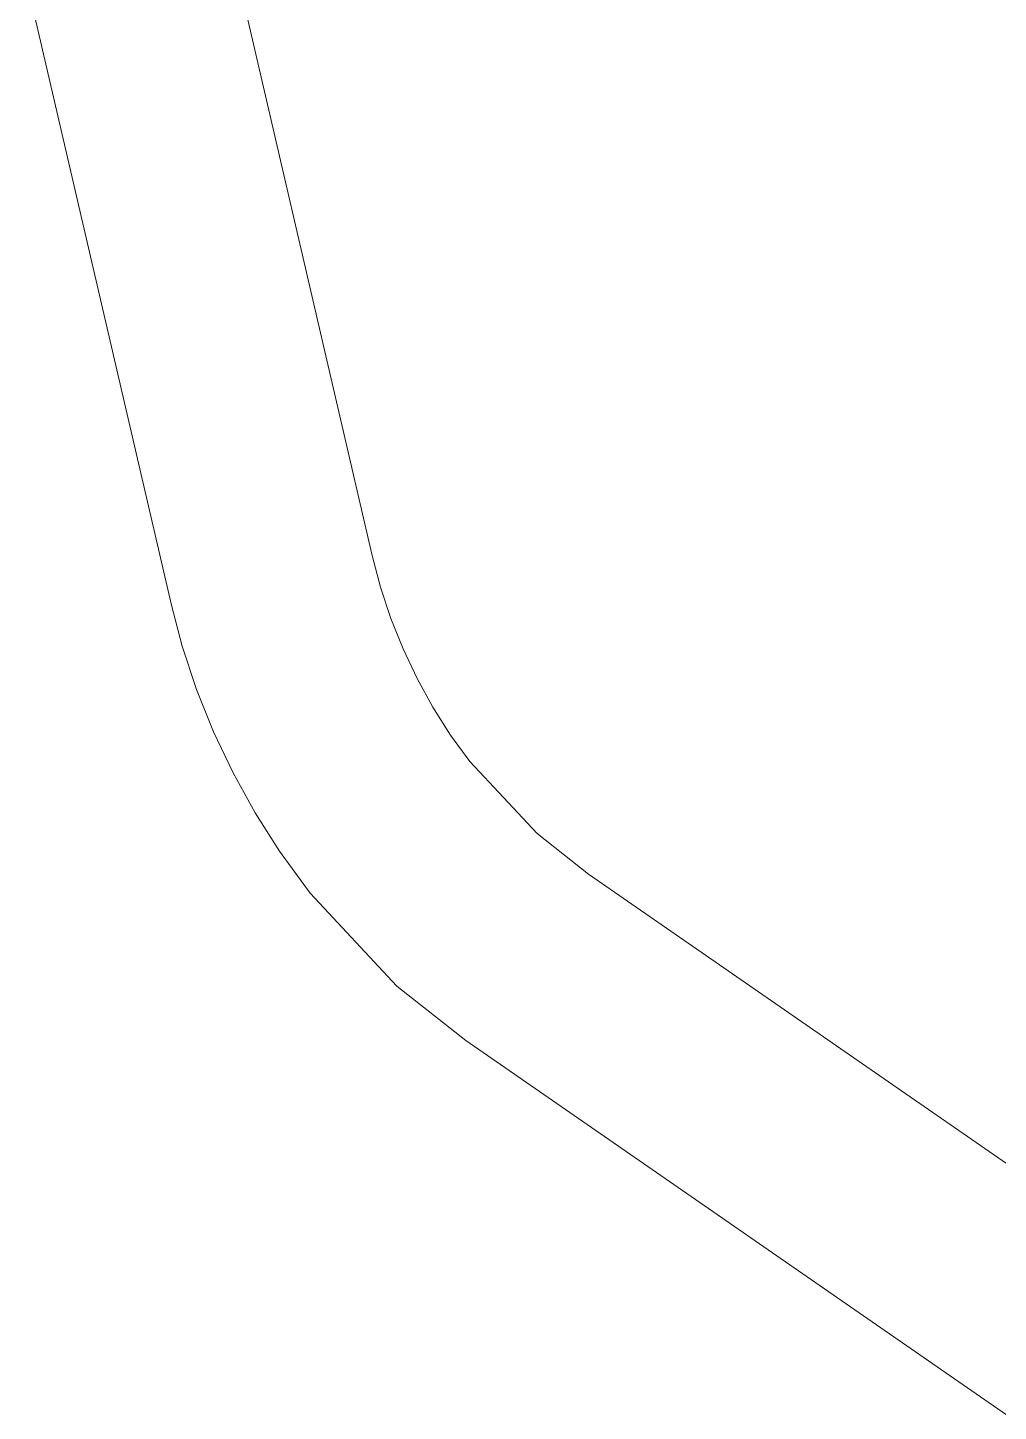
# Model space of a CAD drawing. Header units: inches. Extents: x -827 to 154, y -802 to 207.
# Drawn here: x -112.5074 to -112.2138, y -167.8354 to -167.4169 of the extents above; entities that cross this region are included whole.
import ezdxf

# ---------------------------------------------------------------- set-up
doc = ezdxf.new("R2010")
doc.units = ezdxf.units.IN
doc.header["$MEASUREMENT"] = 0
doc.layers.add('Layer0', color=7, linetype='Continuous', lineweight=9)
doc.layers.add('Shop_Sabre_RC-8_CNC_Router_skp', color=8, linetype='Continuous', lineweight=9)

# ---------------------------------------------------------------- blocks, each defined once
blk = doc.blocks.new('Shop_Sabre_RC-8_CNC_Router_skp_105-402844-Level 1')
at = {"layer": 'Layer0'}
blk.add_line((4.36743, 0.78932), (4.09185, 0.59853), dxfattribs=at)
blk = doc.blocks.new('Shop_Sabre_RC-8_CNC_Router_skp_102-402841-Level 1')
at = {"layer": 'Layer0'}
for p, q in [((4.3352, 4.15185), (4.61078, 3.96106)), ((4.30245, 4.0985), (4.57363, 3.91077)), ((4.30245, 4.0985), (4.57363, 3.91077)), ((4.61078, 3.96106), (4.63168, 3.9446)), ((4.63168, 3.9446), (4.61078, 3.96106)), ((4.61078, 3.96106), (4.63168, 3.9446)), ((4.61078, 3.96106), (4.63168, 3.9446)), ((4.63168, 3.9446), (4.65788, 3.91649)), ((4.65788, 3.91649), (4.63168, 3.9446)), ((4.6671, 3.90378), (4.65788, 3.91649)), ((4.65788, 3.91649), (4.6671, 3.90378)), ((4.57363, 3.91077), (4.58924, 3.89847)), ((4.57363, 3.91077), (4.58924, 3.89847)), ((4.6671, 3.90378), (4.67449, 3.89214)), ((4.67449, 3.89214), (4.6671, 3.90378)), ((4.6671, 3.90378), (4.67449, 3.89214)), ((4.6671, 3.90378), (4.67449, 3.89214)), ((4.58924, 3.89847), (4.60954, 3.87669)), ((4.60954, 3.87669), (4.58924, 3.89847)), ((4.67449, 3.89214), (4.68115, 3.88008)), ((4.68115, 3.88008), (4.67449, 3.89214)), ((4.67449, 3.89214), (4.68115, 3.88008)), ((4.67449, 3.89214), (4.68115, 3.88008)), ((4.68115, 3.88008), (4.68706, 3.86763)), ((4.68706, 3.86763), (4.68115, 3.88008)), ((4.68115, 3.88008), (4.68706, 3.86763)), ((4.68115, 3.88008), (4.68706, 3.86763)), ((4.60954, 3.87669), (4.61537, 3.86864)), ((4.61537, 3.86864), (4.60954, 3.87669)), ((4.61537, 3.86864), (4.6207, 3.86025)), ((4.61537, 3.86864), (4.6207, 3.86025)), ((4.61537, 3.86864), (4.6207, 3.86025)), ((4.61537, 3.86864), (4.6207, 3.86025)), ((4.6207, 3.86025), (4.61537, 3.86864)), ((4.69219, 3.85484), (4.68706, 3.86763)), ((4.68706, 3.86763), (4.69219, 3.85484)), ((4.6207, 3.86025), (4.62551, 3.85155)), ((4.6207, 3.86025), (4.62551, 3.85155)), ((4.6207, 3.86025), (4.62551, 3.85155)), ((4.6207, 3.86025), (4.62551, 3.85155)), ((4.62551, 3.85155), (4.6207, 3.86025)), ((4.69219, 3.85484), (4.69653, 3.84176)), ((4.69653, 3.84176), (4.69219, 3.85484)), ((4.69219, 3.85484), (4.69653, 3.84176)), ((4.69219, 3.85484), (4.69653, 3.84176)), ((4.62551, 3.85155), (4.62977, 3.84257)), ((4.62551, 3.85155), (4.62977, 3.84257)), ((4.62551, 3.85155), (4.62977, 3.84257)), ((4.62551, 3.85155), (4.62977, 3.84257)), ((4.62977, 3.84257), (4.62551, 3.85155)), ((4.62977, 3.84257), (4.63347, 3.83335)), ((4.62977, 3.84257), (4.63347, 3.83335)), ((4.62977, 3.84257), (4.63347, 3.83335)), ((4.62977, 3.84257), (4.63347, 3.83335)), ((4.63347, 3.83335), (4.62977, 3.84257)), ((4.69653, 3.84176), (4.69981, 3.82937)), ((4.69981, 3.82937), (4.69653, 3.84176)), ((4.69653, 3.84176), (4.69981, 3.82937)), ((4.69653, 3.84176), (4.69981, 3.82937)), ((4.63347, 3.83335), (4.6366, 3.82392)), ((4.63347, 3.83335), (4.6366, 3.82392)), ((4.63347, 3.83335), (4.6366, 3.82392)), ((4.63347, 3.83335), (4.6366, 3.82392)), ((4.6366, 3.82392), (4.63347, 3.83335)), ((4.69981, 3.82937), (4.74328, 3.64201)), ((4.74328, 3.64201), (4.69981, 3.82937)), ((4.6366, 3.82392), (4.63914, 3.81431)), ((4.6366, 3.82392), (4.63914, 3.81431)), ((4.6366, 3.82392), (4.63914, 3.81431)), ((4.6366, 3.82392), (4.63914, 3.81431)), ((4.63914, 3.81431), (4.6366, 3.82392)), ((4.63914, 3.81431), (4.6821, 3.62915)), ((4.6821, 3.62915), (4.63914, 3.81431))]:
    blk.add_line(p, q, dxfattribs=at)
at = {"extrusion": (0, 0, -1), "zscale": -1, "rotation": 180}
blk.add_blockref('Shop_Sabre_RC-8_CNC_Router_skp_105-402844-Level 1', (-0.24335, 4.75038), dxfattribs=at)
blk = doc.blocks.new('Shop_Sabre_RC-8_CNC_Router_skp_99-402838-Level 1')
blk.add_blockref('Shop_Sabre_RC-8_CNC_Router_skp_102-402841-Level 1', (0, 0))
blk = doc.blocks.new('Shop_Sabre_RC-8_CNC_Router_skp_98-402837-Level 1')
at = {"layer": 'Layer0'}
for p, q in [((4.61078, 3.89846), (4.63168, 3.88201)), ((4.61078, 3.89846), (4.63168, 3.88201)), ((4.67449, 3.82955), (4.6671, 3.84118)), ((4.6671, 3.84118), (4.67449, 3.82955)), ((4.68115, 3.81748), (4.67449, 3.82955)), ((4.67449, 3.82955), (4.68115, 3.81748)), ((4.68706, 3.80504), (4.68115, 3.81748)), ((4.68115, 3.81748), (4.68706, 3.80504)), ((4.69653, 3.77917), (4.69219, 3.79225)), ((4.69219, 3.79225), (4.69653, 3.77917)), ((4.69981, 3.76677), (4.69653, 3.77917)), ((4.69653, 3.77917), (4.69981, 3.76677))]:
    blk.add_line(p, q, dxfattribs=at)
blk = doc.blocks.new('Shop_Sabre_RC-8_CNC_Router_skp_97-402836-Level 1')
for name, p in [('Shop_Sabre_RC-8_CNC_Router_skp_99-402838-Level 1', (0, 0)), ('Shop_Sabre_RC-8_CNC_Router_skp_98-402837-Level 1', (0, 0.06259))]:
    blk.add_blockref(name, p)
blk = doc.blocks.new('Shop_Sabre_RC-8_CNC_Router_skp_79-402818-Level 1')
blk.add_blockref('Shop_Sabre_RC-8_CNC_Router_skp_97-402836-Level 1', (1.51743, 6.24073))
blk = doc.blocks.new('Shop_Sabre_RC-8_CNC_Router_skp_1-402740-Level 1')
blk.add_blockref('Shop_Sabre_RC-8_CNC_Router_skp_79-402818-Level 1', (41.85104, 24.85755))
blk = doc.blocks.new('Shop_Sabre_RC-8_CNC_Router_skp-402726-Level 1')
blk.add_blockref('Shop_Sabre_RC-8_CNC_Router_skp_1-402740-Level 1', (0, 0))

msp = doc.modelspace()

# ---------------------------------------------------------------- block references
at = {"layer": 'Shop_Sabre_RC-8_CNC_Router_skp', "color": 7, "rotation": 180}
msp.add_blockref('Shop_Sabre_RC-8_CNC_Router_skp-402726-Level 1', (-64.395614, -132.663924), dxfattribs=at)

doc.saveas('drawing.dxf')
